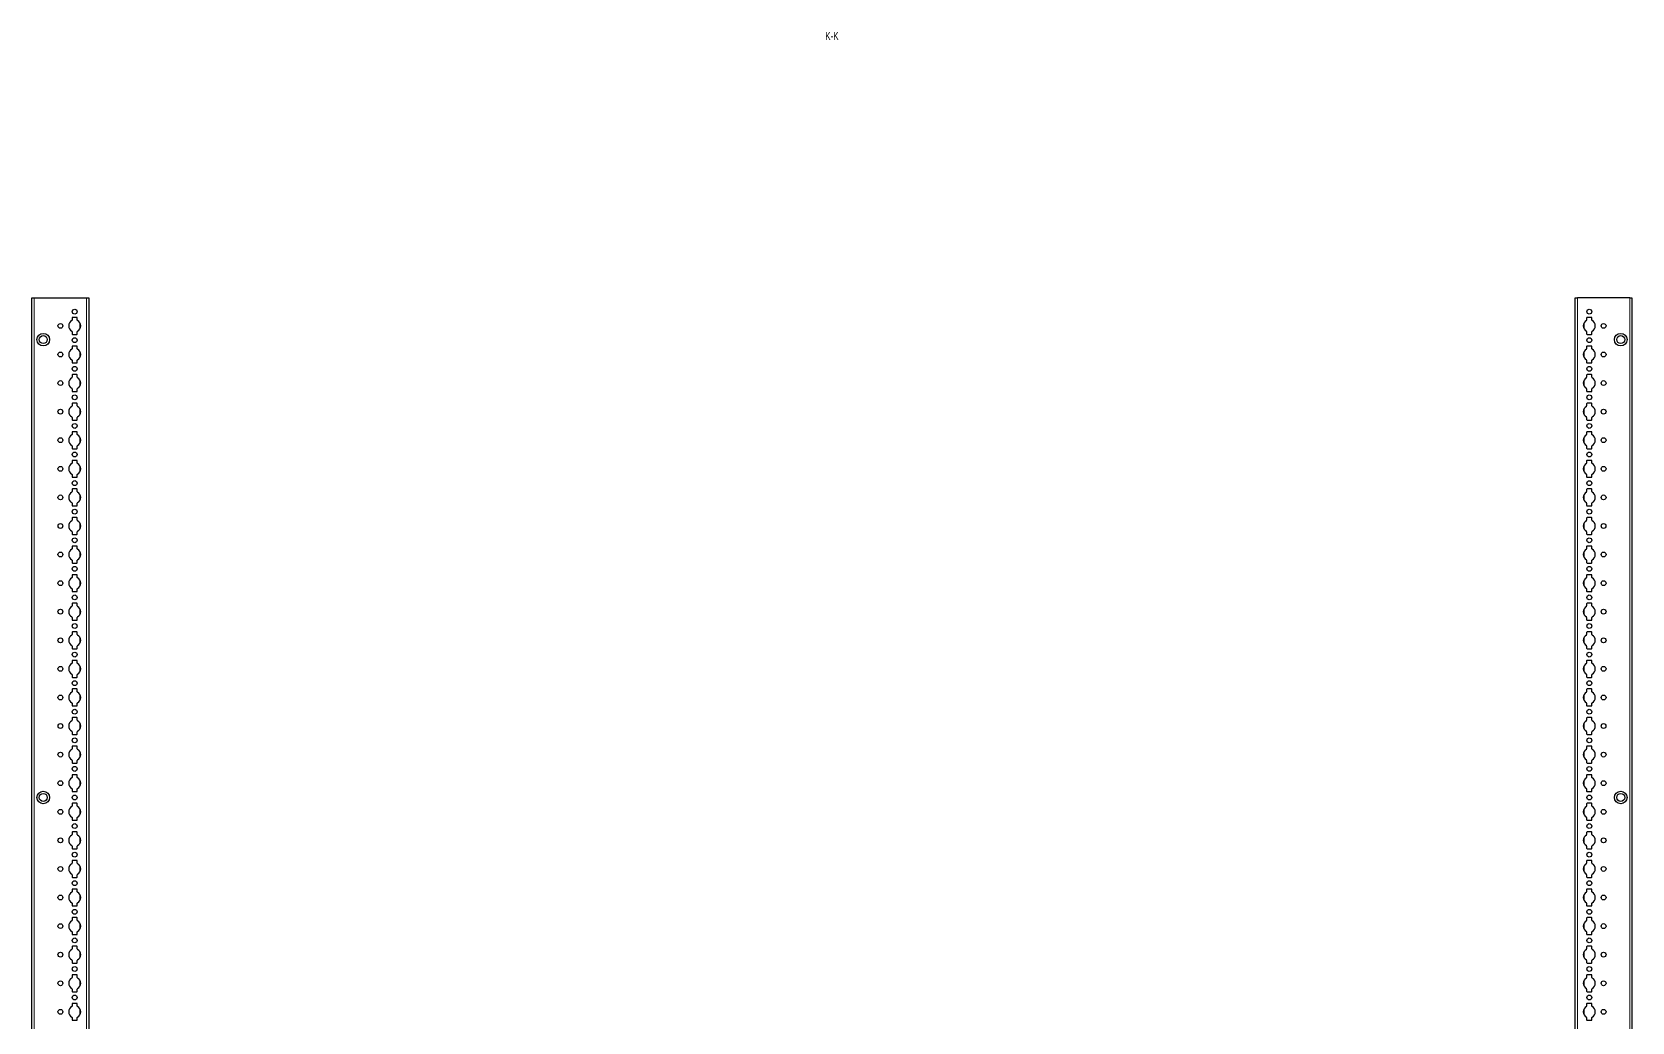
# Model space of a CAD drawing. Header units: millimetres. Extents: x -199 to 5401, y -2247 to 1507.
# Drawn here: x 4002 to 5401, y 14 to 880 of the extents above; entities that cross this region are included whole.
import ezdxf

# ---------------------------------------------------------------- set-up
doc = ezdxf.new("R2010")
doc.units = ezdxf.units.MM
doc.layers.add('FORMAT', color=7, linetype='Continuous')
doc.styles.add('SLDTEXTSTYLE0', font='TXT', dxfattribs={"width": 0.75})

msp = doc.modelspace()

# ---------------------------------------------------------------- linework, layer by layer
at = {"color": 7, "linetype": 'Continuous', "lineweight": 25}
for p, q in [((4001.63, -851.79), (4001.63, 647.21)), ((4001.63, 647.21), (4003.63, 647.21)), ((4003.63, 647.21), (4049.33, 647.21)), ((4049.33, 647.21), (4051.33, 647.21)), ((4051.33, 647.21), (4051.33, -851.79)), ((5351.33, -851.79), (5351.33, 647.21)), ((5351.33, 647.21), (5353.33, 647.21)), ((5399.03, 647.21), (5353.33, 647.21)), ((5399.03, 647.21), (5401.03, 647.21)), ((5401.03, 647.21), (5401.03, -851.79)), ((4040.78, 630.11), (4037.18, 630.11)), ((5365.48, 630.11), (5361.88, 630.11)), ((4036.68, 629.61), (4036.68, 627.73)), ((4036.68, 617.68), (4036.68, 615.81)), ((4041.28, 627.73), (4041.28, 629.61)), ((4041.28, 615.81), (4041.28, 617.68)), ((5361.38, 629.61), (5361.38, 627.73)), ((5361.38, 617.68), (5361.38, 615.81)), ((5365.98, 627.73), (5365.98, 629.61)), ((5365.98, 615.81), (5365.98, 617.68)), ((4036.68, 604.61), (4036.68, 602.73)), ((4037.18, 615.31), (4040.78, 615.31)), ((4040.78, 605.11), (4037.18, 605.11)), ((4041.28, 602.73), (4041.28, 604.61)), ((5361.38, 604.61), (5361.38, 602.73)), ((5361.88, 615.31), (5365.48, 615.31)), ((5365.48, 605.11), (5361.88, 605.11)), ((5365.98, 602.73), (5365.98, 604.61)), ((4036.68, 592.68), (4036.68, 590.81)), ((4037.18, 590.31), (4040.78, 590.31)), ((4041.28, 590.81), (4041.28, 592.68)), ((5361.38, 592.68), (5361.38, 590.81)), ((5361.88, 590.31), (5365.48, 590.31)), ((5365.98, 590.81), (5365.98, 592.68)), ((4036.68, 579.61), (4036.68, 577.73)), ((4040.78, 580.11), (4037.18, 580.11)), ((4041.28, 577.73), (4041.28, 579.61)), ((5361.38, 579.61), (5361.38, 577.73)), ((5365.48, 580.11), (5361.88, 580.11)), ((5365.98, 577.73), (5365.98, 579.61)), ((4036.68, 567.68), (4036.68, 565.81)), ((4037.18, 565.31), (4040.78, 565.31)), ((4041.28, 565.81), (4041.28, 567.68)), ((5361.38, 567.68), (5361.38, 565.81)), ((5361.88, 565.31), (5365.48, 565.31)), ((5365.98, 565.81), (5365.98, 567.68)), ((4036.68, 554.61), (4036.68, 552.73)), ((4040.78, 555.11), (4037.18, 555.11)), ((4041.28, 552.73), (4041.28, 554.61)), ((5361.38, 554.61), (5361.38, 552.73)), ((5365.48, 555.11), (5361.88, 555.11)), ((5365.98, 552.73), (5365.98, 554.61)), ((4036.68, 542.68), (4036.68, 540.81)), ((4037.18, 540.31), (4040.78, 540.31)), ((4041.28, 540.81), (4041.28, 542.68)), ((5361.38, 542.68), (5361.38, 540.81)), ((5361.88, 540.31), (5365.48, 540.31)), ((5365.98, 540.81), (5365.98, 542.68)), ((4036.68, 529.61), (4036.68, 527.73)), ((4040.78, 530.11), (4037.18, 530.11)), ((4041.28, 527.73), (4041.28, 529.61)), ((5361.38, 529.61), (5361.38, 527.73)), ((5365.48, 530.11), (5361.88, 530.11)), ((5365.98, 527.73), (5365.98, 529.61)), ((4036.68, 517.68), (4036.68, 515.81)), ((4036.68, 504.61), (4036.68, 502.73)), ((4037.18, 515.31), (4040.78, 515.31)), ((4040.78, 505.11), (4037.18, 505.11)), ((4041.28, 515.81), (4041.28, 517.68)), ((4041.28, 502.73), (4041.28, 504.61)), ((5361.38, 517.68), (5361.38, 515.81)), ((5361.38, 504.61), (5361.38, 502.73)), ((5361.88, 515.31), (5365.48, 515.31)), ((5365.48, 505.11), (5361.88, 505.11)), ((5365.98, 515.81), (5365.98, 517.68)), ((5365.98, 502.73), (5365.98, 504.61)), ((4036.68, 492.68), (4036.68, 490.81)), ((4037.18, 490.31), (4040.78, 490.31)), ((4041.28, 490.81), (4041.28, 492.68)), ((5361.38, 492.68), (5361.38, 490.81)), ((5361.88, 490.31), (5365.48, 490.31)), ((5365.98, 490.81), (5365.98, 492.68)), ((4036.68, 479.61), (4036.68, 477.73)), ((4040.78, 480.11), (4037.18, 480.11)), ((4041.28, 477.73), (4041.28, 479.61)), ((5361.38, 479.61), (5361.38, 477.73)), ((5365.48, 480.11), (5361.88, 480.11)), ((5365.98, 477.73), (5365.98, 479.61)), ((4036.68, 467.68), (4036.68, 465.81)), ((4037.18, 465.31), (4040.78, 465.31)), ((4041.28, 465.81), (4041.28, 467.68)), ((5361.38, 467.68), (5361.38, 465.81)), ((5361.88, 465.31), (5365.48, 465.31)), ((5365.98, 465.81), (5365.98, 467.68)), ((4036.68, 454.61), (4036.68, 452.73)), ((4040.78, 455.11), (4037.18, 455.11)), ((4041.28, 452.73), (4041.28, 454.61)), ((5361.38, 454.61), (5361.38, 452.73)), ((5365.48, 455.11), (5361.88, 455.11)), ((5365.98, 452.73), (5365.98, 454.61)), ((4036.68, 442.68), (4036.68, 440.81)), ((4037.18, 440.31), (4040.78, 440.31)), ((4041.28, 440.81), (4041.28, 442.68)), ((5361.38, 442.68), (5361.38, 440.81)), ((5361.88, 440.31), (5365.48, 440.31)), ((5365.98, 440.81), (5365.98, 442.68)), ((4036.68, 429.61), (4036.68, 427.73)), ((4040.78, 430.11), (4037.18, 430.11)), ((4041.28, 427.73), (4041.28, 429.61)), ((5361.38, 429.61), (5361.38, 427.73)), ((5365.48, 430.11), (5361.88, 430.11)), ((5365.98, 427.73), (5365.98, 429.61)), ((4036.68, 417.68), (4036.68, 415.81)), ((4037.18, 415.31), (4040.78, 415.31)), ((4041.28, 415.81), (4041.28, 417.68)), ((5361.38, 417.68), (5361.38, 415.81)), ((5361.88, 415.31), (5365.48, 415.31)), ((5365.98, 415.81), (5365.98, 417.68)), ((4036.68, 404.61), (4036.68, 402.73)), ((4036.68, 392.68), (4036.68, 390.81)), ((4040.78, 405.11), (4037.18, 405.11)), ((4041.28, 402.73), (4041.28, 404.61)), ((4041.28, 390.81), (4041.28, 392.68)), ((5361.38, 404.61), (5361.38, 402.73)), ((5361.38, 392.68), (5361.38, 390.81)), ((5365.48, 405.11), (5361.88, 405.11)), ((5365.98, 402.73), (5365.98, 404.61)), ((5365.98, 390.81), (5365.98, 392.68)), ((4036.68, 379.61), (4036.68, 377.73)), ((4037.18, 390.31), (4040.78, 390.31)), ((4040.78, 380.11), (4037.18, 380.11)), ((4041.28, 377.73), (4041.28, 379.61)), ((5361.38, 379.61), (5361.38, 377.73)), ((5361.88, 390.31), (5365.48, 390.31)), ((5365.48, 380.11), (5361.88, 380.11)), ((5365.98, 377.73), (5365.98, 379.61)), ((4036.68, 367.68), (4036.68, 365.81)), ((4037.18, 365.31), (4040.78, 365.31)), ((4041.28, 365.81), (4041.28, 367.68)), ((5361.38, 367.68), (5361.38, 365.81)), ((5361.88, 365.31), (5365.48, 365.31)), ((5365.98, 365.81), (5365.98, 367.68)), ((4036.68, 354.61), (4036.68, 352.73)), ((4040.78, 355.11), (4037.18, 355.11)), ((4041.28, 352.73), (4041.28, 354.61)), ((5361.38, 354.61), (5361.38, 352.73)), ((5365.48, 355.11), (5361.88, 355.11)), ((5365.98, 352.73), (5365.98, 354.61)), ((4036.68, 342.68), (4036.68, 340.81)), ((4037.18, 340.31), (4040.78, 340.31)), ((4041.28, 340.81), (4041.28, 342.68)), ((5361.38, 342.68), (5361.38, 340.81)), ((5361.88, 340.31), (5365.48, 340.31)), ((5365.98, 340.81), (5365.98, 342.68)), ((4036.68, 329.61), (4036.68, 327.73)), ((4040.78, 330.11), (4037.18, 330.11)), ((4041.28, 327.73), (4041.28, 329.61)), ((5361.38, 329.61), (5361.38, 327.73)), ((5365.48, 330.11), (5361.88, 330.11)), ((5365.98, 327.73), (5365.98, 329.61)), ((4036.68, 317.68), (4036.68, 315.81)), ((4037.18, 315.31), (4040.78, 315.31)), ((4041.28, 315.81), (4041.28, 317.68)), ((5361.38, 317.68), (5361.38, 315.81)), ((5361.88, 315.31), (5365.48, 315.31)), ((5365.98, 315.81), (5365.98, 317.68)), ((4036.68, 304.61), (4036.68, 302.73)), ((4040.78, 305.11), (4037.18, 305.11)), ((4041.28, 302.73), (4041.28, 304.61)), ((5361.38, 304.61), (5361.38, 302.73)), ((5365.48, 305.11), (5361.88, 305.11)), ((5365.98, 302.73), (5365.98, 304.61)), ((4036.68, 292.68), (4036.68, 290.81)), ((4037.18, 290.31), (4040.78, 290.31)), ((4040.78, 280.11), (4037.18, 280.11)), ((4041.28, 290.81), (4041.28, 292.68)), ((5361.38, 292.68), (5361.38, 290.81)), ((5361.88, 290.31), (5365.48, 290.31)), ((5365.48, 280.11), (5361.88, 280.11)), ((5365.98, 290.81), (5365.98, 292.68)), ((4036.68, 279.61), (4036.68, 277.73)), ((4036.68, 267.68), (4036.68, 265.81)), ((4041.28, 277.73), (4041.28, 279.61)), ((4041.28, 265.81), (4041.28, 267.68)), ((5361.38, 279.61), (5361.38, 277.73)), ((5361.38, 267.68), (5361.38, 265.81)), ((5365.98, 277.73), (5365.98, 279.61)), ((5365.98, 265.81), (5365.98, 267.68)), ((4036.68, 254.61), (4036.68, 252.73)), ((4037.18, 265.31), (4040.78, 265.31)), ((4040.78, 255.11), (4037.18, 255.11)), ((4041.28, 252.73), (4041.28, 254.61)), ((5361.38, 254.61), (5361.38, 252.73)), ((5361.88, 265.31), (5365.48, 265.31)), ((5365.48, 255.11), (5361.88, 255.11)), ((5365.98, 252.73), (5365.98, 254.61)), ((4036.68, 242.68), (4036.68, 240.81)), ((4037.18, 240.31), (4040.78, 240.31)), ((4041.28, 240.81), (4041.28, 242.68)), ((5361.38, 242.68), (5361.38, 240.81)), ((5361.88, 240.31), (5365.48, 240.31)), ((5365.98, 240.81), (5365.98, 242.68)), ((4036.68, 229.61), (4036.68, 227.73)), ((4040.78, 230.11), (4037.18, 230.11)), ((4041.28, 227.73), (4041.28, 229.61)), ((5361.38, 229.61), (5361.38, 227.73)), ((5365.48, 230.11), (5361.88, 230.11)), ((5365.98, 227.73), (5365.98, 229.61)), ((4036.68, 217.68), (4036.68, 215.81)), ((4037.18, 215.31), (4040.78, 215.31)), ((4041.28, 215.81), (4041.28, 217.68)), ((5361.38, 217.68), (5361.38, 215.81)), ((5361.88, 215.31), (5365.48, 215.31)), ((5365.98, 215.81), (5365.98, 217.68)), ((4036.68, 204.61), (4036.68, 202.73)), ((4040.78, 205.11), (4037.18, 205.11)), ((4041.28, 202.73), (4041.28, 204.61)), ((5361.38, 204.61), (5361.38, 202.73)), ((5365.48, 205.11), (5361.88, 205.11)), ((5365.98, 202.73), (5365.98, 204.61)), ((4036.68, 192.68), (4036.68, 190.81)), ((4037.18, 190.31), (4040.78, 190.31)), ((4041.28, 190.81), (4041.28, 192.68)), ((5361.38, 192.68), (5361.38, 190.81)), ((5361.88, 190.31), (5365.48, 190.31)), ((5365.98, 190.81), (5365.98, 192.68)), ((4036.68, 179.61), (4036.68, 177.73)), ((4040.78, 180.11), (4037.18, 180.11)), ((4041.28, 177.73), (4041.28, 179.61)), ((5361.38, 179.61), (5361.38, 177.73)), ((5365.48, 180.11), (5361.88, 180.11)), ((5365.98, 177.73), (5365.98, 179.61)), ((4036.68, 167.68), (4036.68, 165.81)), ((4036.68, 154.61), (4036.68, 152.73)), ((4037.18, 165.31), (4040.78, 165.31)), ((4040.78, 155.11), (4037.18, 155.11)), ((4041.28, 165.81), (4041.28, 167.68)), ((4041.28, 152.73), (4041.28, 154.61)), ((5361.38, 167.68), (5361.38, 165.81)), ((5361.38, 154.61), (5361.38, 152.73)), ((5361.88, 165.31), (5365.48, 165.31)), ((5365.48, 155.11), (5361.88, 155.11)), ((5365.98, 165.81), (5365.98, 167.68)), ((5365.98, 152.73), (5365.98, 154.61)), ((4036.68, 142.68), (4036.68, 140.81)), ((4037.18, 140.31), (4040.78, 140.31)), ((4041.28, 140.81), (4041.28, 142.68)), ((5361.38, 142.68), (5361.38, 140.81)), ((5361.88, 140.31), (5365.48, 140.31)), ((5365.98, 140.81), (5365.98, 142.68)), ((4036.68, 129.61), (4036.68, 127.73)), ((4040.78, 130.11), (4037.18, 130.11)), ((4041.28, 127.73), (4041.28, 129.61)), ((5361.38, 129.61), (5361.38, 127.73)), ((5365.48, 130.11), (5361.88, 130.11)), ((5365.98, 127.73), (5365.98, 129.61)), ((4036.68, 117.68), (4036.68, 115.81)), ((4037.18, 115.31), (4040.78, 115.31)), ((4041.28, 115.81), (4041.28, 117.68)), ((5361.38, 117.68), (5361.38, 115.81)), ((5361.88, 115.31), (5365.48, 115.31)), ((5365.98, 115.81), (5365.98, 117.68)), ((4036.68, 104.61), (4036.68, 102.73)), ((4040.78, 105.11), (4037.18, 105.11)), ((4041.28, 102.73), (4041.28, 104.61)), ((5361.38, 104.61), (5361.38, 102.73)), ((5365.48, 105.11), (5361.88, 105.11)), ((5365.98, 102.73), (5365.98, 104.61)), ((4036.68, 92.68), (4036.68, 90.81)), ((4037.18, 90.31), (4040.78, 90.31)), ((4041.28, 90.81), (4041.28, 92.68)), ((5361.38, 92.68), (5361.38, 90.81)), ((5361.88, 90.31), (5365.48, 90.31)), ((5365.98, 90.81), (5365.98, 92.68)), ((4036.68, 79.61), (4036.68, 77.73)), ((4040.78, 80.11), (4037.18, 80.11)), ((4041.28, 77.73), (4041.28, 79.61)), ((5361.38, 79.61), (5361.38, 77.73)), ((5365.48, 80.11), (5361.88, 80.11)), ((5365.98, 77.73), (5365.98, 79.61)), ((4036.68, 67.68), (4036.68, 65.81)), ((4037.18, 65.31), (4040.78, 65.31)), ((4041.28, 65.81), (4041.28, 67.68)), ((5361.38, 67.68), (5361.38, 65.81)), ((5361.88, 65.31), (5365.48, 65.31)), ((5365.98, 65.81), (5365.98, 67.68)), ((4036.68, 54.61), (4036.68, 52.73)), ((4036.68, 42.68), (4036.68, 40.81)), ((4040.78, 55.11), (4037.18, 55.11)), ((4041.28, 52.73), (4041.28, 54.61)), ((4041.28, 40.81), (4041.28, 42.68)), ((5361.38, 54.61), (5361.38, 52.73)), ((5361.38, 42.68), (5361.38, 40.81)), ((5365.48, 55.11), (5361.88, 55.11)), ((5365.98, 52.73), (5365.98, 54.61)), ((5365.98, 40.81), (5365.98, 42.68)), ((4036.68, 29.61), (4036.68, 27.73)), ((4037.18, 40.31), (4040.78, 40.31)), ((4040.78, 30.11), (4037.18, 30.11)), ((4041.28, 27.73), (4041.28, 29.61)), ((5361.38, 29.61), (5361.38, 27.73)), ((5361.88, 40.31), (5365.48, 40.31)), ((5365.48, 30.11), (5361.88, 30.11)), ((5365.98, 27.73), (5365.98, 29.61)), ((4036.68, 17.68), (4036.68, 15.81)), ((4037.18, 15.31), (4040.78, 15.31)), ((4041.28, 15.81), (4041.28, 17.68)), ((5361.38, 17.68), (5361.38, 15.81)), ((5361.88, 15.31), (5365.48, 15.31)), ((5365.98, 15.81), (5365.98, 17.68))]:
    msp.add_line(p, q, dxfattribs=at)
at = {"color": 8, "linetype": 'Continuous', "lineweight": 18}
for p, q in [((4003.63, 647.21), (4003.63, -851.79)), ((4049.33, -851.79), (4049.33, 647.21)), ((5353.33, 647.21), (5353.33, -851.79)), ((5399.03, -851.79), (5399.03, 647.21)), ((4043.48, 620), (4043.48, 625.41)), ((5359.18, 625.41), (5359.18, 620)), ((4043.48, 595), (4043.48, 600.41)), ((5359.18, 600.41), (5359.18, 595)), ((4043.48, 570), (4043.48, 575.41)), ((5359.18, 575.41), (5359.18, 570)), ((4043.48, 545), (4043.48, 550.41)), ((5359.18, 550.41), (5359.18, 545)), ((4043.48, 520), (4043.48, 525.41)), ((5359.18, 525.41), (5359.18, 520)), ((4043.48, 495), (4043.48, 500.41)), ((5359.18, 500.41), (5359.18, 495)), ((4043.48, 470), (4043.48, 475.41)), ((5359.18, 475.41), (5359.18, 470)), ((4043.48, 445), (4043.48, 450.41)), ((5359.18, 450.41), (5359.18, 445)), ((4043.48, 420), (4043.48, 425.41)), ((5359.18, 425.41), (5359.18, 420)), ((4043.48, 395), (4043.48, 400.41)), ((5359.18, 400.41), (5359.18, 395)), ((4043.48, 370), (4043.48, 375.41)), ((5359.18, 375.41), (5359.18, 370)), ((4043.48, 345), (4043.48, 350.41)), ((5359.18, 350.41), (5359.18, 345)), ((4043.48, 320), (4043.48, 325.41)), ((5359.18, 325.41), (5359.18, 320)), ((4043.48, 295), (4043.48, 300.41)), ((5359.18, 300.41), (5359.18, 295)), ((4043.48, 270), (4043.48, 275.41)), ((5359.18, 275.41), (5359.18, 270)), ((4043.48, 245), (4043.48, 250.41)), ((5359.18, 250.41), (5359.18, 245)), ((4043.48, 220), (4043.48, 225.41)), ((5359.18, 225.41), (5359.18, 220)), ((4043.48, 195), (4043.48, 200.41)), ((5359.18, 200.41), (5359.18, 195)), ((4043.48, 170), (4043.48, 175.41)), ((5359.18, 175.41), (5359.18, 170)), ((4043.48, 145), (4043.48, 150.41)), ((5359.18, 150.41), (5359.18, 145)), ((4043.48, 120), (4043.48, 125.41)), ((5359.18, 125.41), (5359.18, 120)), ((4043.48, 95), (4043.48, 100.41)), ((5359.18, 100.41), (5359.18, 95)), ((4043.48, 70), (4043.48, 75.41)), ((5359.18, 75.41), (5359.18, 70)), ((4043.48, 45), (4043.48, 50.41)), ((5359.18, 50.41), (5359.18, 45)), ((4043.48, 20), (4043.48, 25.41)), ((5359.18, 25.41), (5359.18, 20))]:
    msp.add_line(p, q, dxfattribs=at)
at = {"color": 7, "linetype": 'Continuous', "lineweight": 25}
for centre, radius in [((4038.98, 635.21), 2.13), ((5363.68, 635.21), 2.13), ((4011.48, 610.71), 5.5), ((4026.48, 622.71), 2.12), ((5376.18, 622.71), 2.12), ((5391.18, 610.71), 5.5), ((4011.48, 610.71), 3.5), ((4038.98, 610.21), 2.13), ((5363.68, 610.21), 2.13), ((5391.18, 610.71), 3.5), ((4026.48, 597.71), 2.12), ((5376.18, 597.71), 2.12), ((4026.48, 572.71), 2.12), ((4038.98, 585.21), 2.13), ((5363.68, 585.21), 2.12), ((5376.18, 572.71), 2.12), ((4038.98, 560.21), 2.13), ((5363.68, 560.21), 2.12), ((4026.48, 547.71), 2.12), ((5376.18, 547.71), 2.12), ((4038.98, 535.21), 2.13), ((5363.68, 535.21), 2.12), ((4026.48, 522.71), 2.12), ((5376.18, 522.71), 2.12), ((4038.98, 510.21), 2.13), ((5363.68, 510.21), 2.12), ((4026.48, 497.71), 2.12), ((5376.18, 497.71), 2.12), ((4038.98, 485.21), 2.13), ((5363.68, 485.21), 2.12), ((4026.48, 472.71), 2.12), ((4038.98, 460.21), 2.13), ((5363.68, 460.21), 2.12), ((5376.18, 472.71), 2.12), ((4026.48, 447.71), 2.12), ((5376.18, 447.71), 2.12), ((4038.98, 435.21), 2.13), ((5363.68, 435.21), 2.12), ((4026.48, 422.71), 2.12), ((5376.18, 422.71), 2.12), ((4038.98, 410.21), 2.13), ((5363.68, 410.21), 2.12), ((4026.48, 397.71), 2.12), ((5376.18, 397.71), 2.12), ((4038.98, 385.21), 2.13), ((5363.68, 385.21), 2.12), ((4026.48, 372.71), 2.12), ((5376.18, 372.71), 2.12), ((4038.98, 360.21), 2.13), ((5363.68, 360.21), 2.12), ((4026.48, 347.71), 2.12), ((4038.98, 335.21), 2.13), ((5363.68, 335.21), 2.12), ((5376.18, 347.71), 2.12), ((4026.48, 322.71), 2.12), ((5376.18, 322.71), 2.12), ((4038.98, 310.21), 2.13), ((5363.68, 310.21), 2.12), ((4026.48, 297.71), 2.12), ((5376.18, 297.71), 2.12), ((4038.98, 285.21), 2.13), ((5363.68, 285.21), 2.12), ((4026.48, 272.71), 2.12), ((5376.18, 272.71), 2.12), ((4038.98, 260.21), 2.13), ((5363.68, 260.21), 2.12), ((4026.48, 247.71), 2.12), ((5376.18, 247.71), 2.12), ((4026.48, 222.71), 2.12), ((4038.98, 235.21), 2.13), ((5363.68, 235.21), 2.12), ((5376.18, 222.71), 2.12), ((4011.48, 210.21), 5.5), ((4011.48, 210.21), 3.5), ((4038.98, 210.21), 2.13), ((5363.68, 210.21), 2.12), ((5391.18, 210.21), 5.5), ((5391.18, 210.21), 3.5), ((4026.48, 197.71), 2.12), ((5376.18, 197.71), 2.13), ((4038.98, 185.21), 2.13), ((5363.68, 185.21), 2.13), ((4026.48, 172.71), 2.12), ((5376.18, 172.71), 2.13), ((4038.98, 160.21), 2.13), ((5363.68, 160.21), 2.13), ((4026.48, 147.71), 2.12), ((5376.18, 147.71), 2.13), ((4038.98, 135.21), 2.13), ((5363.68, 135.21), 2.13), ((4026.48, 122.71), 2.12), ((4038.98, 110.21), 2.13), ((5363.68, 110.21), 2.13), ((5376.18, 122.71), 2.13), ((4026.48, 97.71), 2.12), ((5376.18, 97.71), 2.13), ((4038.98, 85.21), 2.13), ((5363.68, 85.21), 2.13), ((4026.48, 72.71), 2.12), ((5376.18, 72.71), 2.13), ((4038.98, 60.21), 2.13), ((5363.68, 60.21), 2.13), ((4026.48, 47.71), 2.12), ((5376.18, 47.71), 2.13), ((4038.98, 35.21), 2.13), ((5363.68, 35.21), 2.13), ((4026.48, 22.71), 2.12), ((5376.18, 22.71), 2.13)]:
    msp.add_circle(centre, radius, dxfattribs=at)
for centre, radius, start, end in [((4037.18, 629.61), 0.5, 90, 180), ((4040.78, 629.61), 0.5, 0, 90), ((5361.88, 629.61), 0.5, 90, 180), ((5365.48, 629.61), 0.5, 0, 90), ((4038.98, 622.71), 5.25, 119.14074, 240.85926), ((4036.18, 627.73), 0.5, 299.14074, 0), ((4036.18, 617.68), 0.5, 0, 60.85926), ((4037.18, 615.81), 0.5, 180, 270), ((4040.78, 615.81), 0.5, 270, 0), ((4041.78, 627.73), 0.5, 180, 240.85926), ((4041.78, 617.68), 0.5, 119.14074, 180), ((4038.98, 622.71), 5.25, 299.14074, 60.85926), ((5363.68, 622.71), 5.25, 119.14074, 240.85926), ((5360.88, 627.73), 0.5, 299.14074, 0), ((5360.88, 617.68), 0.5, 0, 60.85926), ((5361.88, 615.81), 0.5, 180, 270), ((5365.48, 615.81), 0.5, 270, 0), ((5366.48, 627.73), 0.5, 180, 240.85926), ((5366.48, 617.68), 0.5, 119.14074, 180), ((5363.68, 622.71), 5.25, 299.14074, 60.85926), ((4038.98, 597.71), 5.25, 119.14074, 240.85926), ((4036.18, 602.73), 0.5, 299.14074, 0), ((4037.18, 604.61), 0.5, 90, 180), ((4040.78, 604.61), 0.5, 0, 90), ((4041.78, 602.73), 0.5, 180, 240.85926), ((4038.98, 597.71), 5.25, 299.14074, 60.85926), ((5363.68, 597.71), 5.25, 119.14074, 240.85926), ((5360.88, 602.73), 0.5, 299.14074, 0), ((5361.88, 604.61), 0.5, 90, 180), ((5365.48, 604.61), 0.5, 0, 90), ((5366.48, 602.73), 0.5, 180, 240.85926), ((5363.68, 597.71), 5.25, 299.14074, 60.85926), ((4036.18, 592.68), 0.5, 0, 60.85926), ((4037.18, 590.81), 0.5, 180, 270), ((4040.78, 590.81), 0.5, 270, 0), ((4041.78, 592.68), 0.5, 119.14074, 180), ((5360.88, 592.68), 0.5, 0, 60.85926), ((5361.88, 590.81), 0.5, 180, 270), ((5365.48, 590.81), 0.5, 270, 0), ((5366.48, 592.68), 0.5, 119.14074, 180), ((4038.98, 572.71), 5.25, 119.14074, 240.85926), ((4036.18, 577.73), 0.5, 299.14074, 0), ((4037.18, 579.61), 0.5, 90, 180), ((4040.78, 579.61), 0.5, 0, 90), ((4041.78, 577.73), 0.5, 180, 240.85926), ((4038.98, 572.71), 5.25, 299.14074, 60.85926), ((5363.68, 572.71), 5.25, 119.14074, 240.85926), ((5360.88, 577.73), 0.5, 299.14074, 0), ((5361.88, 579.61), 0.5, 90, 180), ((5365.48, 579.61), 0.5, 0, 90), ((5366.48, 577.73), 0.5, 180, 240.85926), ((5363.68, 572.71), 5.25, 299.14074, 60.85926), ((4036.18, 567.68), 0.5, 0, 60.85926), ((4037.18, 565.81), 0.5, 180, 270), ((4040.78, 565.81), 0.5, 270, 0), ((4041.78, 567.68), 0.5, 119.14074, 180), ((5360.88, 567.68), 0.5, 0, 60.85926), ((5361.88, 565.81), 0.5, 180, 270), ((5365.48, 565.81), 0.5, 270, 0), ((5366.48, 567.68), 0.5, 119.14074, 180), ((4038.98, 547.71), 5.25, 119.14074, 240.85926), ((4036.18, 552.73), 0.5, 299.14074, 0), ((4037.18, 554.61), 0.5, 90, 180), ((4040.78, 554.61), 0.5, 0, 90), ((4041.78, 552.73), 0.5, 180, 240.85926), ((4038.98, 547.71), 5.25, 299.14074, 60.85926), ((5363.68, 547.71), 5.25, 119.14074, 240.85926), ((5360.88, 552.73), 0.5, 299.14074, 0), ((5361.88, 554.61), 0.5, 90, 180), ((5365.48, 554.61), 0.5, 0, 90), ((5366.48, 552.73), 0.5, 180, 240.85926), ((5363.68, 547.71), 5.25, 299.14074, 60.85926), ((4036.18, 542.68), 0.5, 0, 60.85926), ((4037.18, 540.81), 0.5, 180, 270), ((4040.78, 540.81), 0.5, 270, 0), ((4041.78, 542.68), 0.5, 119.14074, 180), ((5360.88, 542.68), 0.5, 0, 60.85926), ((5361.88, 540.81), 0.5, 180, 270), ((5365.48, 540.81), 0.5, 270, 0), ((5366.48, 542.68), 0.5, 119.14074, 180), ((4038.98, 522.71), 5.25, 119.14074, 240.85926), ((4036.18, 527.73), 0.5, 299.14074, 0), ((4036.18, 517.68), 0.5, 0, 60.85926), ((4037.18, 529.61), 0.5, 90, 180), ((4040.78, 529.61), 0.5, 0, 90), ((4041.78, 527.73), 0.5, 180, 240.85926), ((4041.78, 517.68), 0.5, 119.14074, 180), ((4038.98, 522.71), 5.25, 299.14074, 60.85926), ((5363.68, 522.71), 5.25, 119.14074, 240.85926), ((5360.88, 527.73), 0.5, 299.14074, 0), ((5360.88, 517.68), 0.5, 0, 60.85926), ((5361.88, 529.61), 0.5, 90, 180), ((5365.48, 529.61), 0.5, 0, 90), ((5366.48, 527.73), 0.5, 180, 240.85926), ((5366.48, 517.68), 0.5, 119.14074, 180), ((5363.68, 522.71), 5.25, 299.14074, 60.85926), ((4037.18, 515.81), 0.5, 180, 270), ((4037.18, 504.61), 0.5, 90, 180), ((4040.78, 515.81), 0.5, 270, 0), ((4040.78, 504.61), 0.5, 0, 90), ((5361.88, 515.81), 0.5, 180, 270), ((5361.88, 504.61), 0.5, 90, 180), ((5365.48, 515.81), 0.5, 270, 0), ((5365.48, 504.61), 0.5, 0, 90), ((4038.98, 497.71), 5.25, 119.14074, 240.85926), ((4036.18, 502.73), 0.5, 299.14074, 0), ((4036.18, 492.68), 0.5, 0, 60.85926), ((4037.18, 490.81), 0.5, 180, 270), ((4040.78, 490.81), 0.5, 270, 0), ((4041.78, 502.73), 0.5, 180, 240.85926), ((4041.78, 492.68), 0.5, 119.14074, 180), ((4038.98, 497.71), 5.25, 299.14074, 60.85926), ((5363.68, 497.71), 5.25, 119.14074, 240.85926), ((5360.88, 502.73), 0.5, 299.14074, 0), ((5360.88, 492.68), 0.5, 0, 60.85926), ((5361.88, 490.81), 0.5, 180, 270), ((5365.48, 490.81), 0.5, 270, 0), ((5366.48, 502.73), 0.5, 180, 240.85926), ((5366.48, 492.68), 0.5, 119.14074, 180), ((5363.68, 497.71), 5.25, 299.14074, 60.85926), ((4038.98, 472.71), 5.25, 119.14074, 240.85926), ((4036.18, 477.73), 0.5, 299.14074, 0), ((4037.18, 479.61), 0.5, 90, 180), ((4040.78, 479.61), 0.5, 0, 90), ((4041.78, 477.73), 0.5, 180, 240.85926), ((4038.98, 472.71), 5.25, 299.14074, 60.85926), ((5363.68, 472.71), 5.25, 119.14074, 240.85926), ((5360.88, 477.73), 0.5, 299.14074, 0), ((5361.88, 479.61), 0.5, 90, 180), ((5365.48, 479.61), 0.5, 0, 90), ((5366.48, 477.73), 0.5, 180, 240.85926), ((5363.68, 472.71), 5.25, 299.14074, 60.85926), ((4036.18, 467.68), 0.5, 0, 60.85926), ((4037.18, 465.81), 0.5, 180, 270), ((4040.78, 465.81), 0.5, 270, 0), ((4041.78, 467.68), 0.5, 119.14074, 180), ((5360.88, 467.68), 0.5, 0, 60.85926), ((5361.88, 465.81), 0.5, 180, 270), ((5365.48, 465.81), 0.5, 270, 0), ((5366.48, 467.68), 0.5, 119.14074, 180), ((4038.98, 447.71), 5.25, 119.14074, 240.85926), ((4036.18, 452.73), 0.5, 299.14074, 0), ((4037.18, 454.61), 0.5, 90, 180), ((4040.78, 454.61), 0.5, 0, 90), ((4041.78, 452.73), 0.5, 180, 240.85926), ((4038.98, 447.71), 5.25, 299.14074, 60.85926), ((5363.68, 447.71), 5.25, 119.14074, 240.85926), ((5360.88, 452.73), 0.5, 299.14074, 0), ((5361.88, 454.61), 0.5, 90, 180), ((5365.48, 454.61), 0.5, 360, 90), ((5366.48, 452.73), 0.5, 180, 240.85926), ((5363.68, 447.71), 5.25, 299.14074, 60.85926), ((4036.18, 442.68), 0.5, 0, 60.85926), ((4037.18, 440.81), 0.5, 180, 270), ((4040.78, 440.81), 0.5, 270, 0), ((4041.78, 442.68), 0.5, 119.14074, 180), ((5360.88, 442.68), 0.5, 0, 60.85926), ((5361.88, 440.81), 0.5, 180, 270), ((5365.48, 440.81), 0.5, 270, 0), ((5366.48, 442.68), 0.5, 119.14074, 180), ((4038.98, 422.71), 5.25, 119.14074, 240.85926), ((4036.18, 427.73), 0.5, 299.14074, 0), ((4037.18, 429.61), 0.5, 90, 180), ((4040.78, 429.61), 0.5, 0, 90), ((4041.78, 427.73), 0.5, 180, 240.85926), ((4038.98, 422.71), 5.25, 299.14074, 60.85926), ((5363.68, 422.71), 5.25, 119.14074, 240.85926), ((5360.88, 427.73), 0.5, 299.14074, 0), ((5361.88, 429.61), 0.5, 90, 180), ((5365.48, 429.61), 0.5, 0, 90), ((5366.48, 427.73), 0.5, 180, 240.85926), ((5363.68, 422.71), 5.25, 299.14074, 60.85926), ((4036.18, 417.68), 0.5, 0, 60.85926), ((4037.18, 415.81), 0.5, 180, 270), ((4040.78, 415.81), 0.5, 270, 0), ((4041.78, 417.68), 0.5, 119.14074, 180), ((5360.88, 417.68), 0.5, 0, 60.85926), ((5361.88, 415.81), 0.5, 180, 270), ((5365.48, 415.81), 0.5, 270, 0), ((5366.48, 417.68), 0.5, 119.14074, 180), ((4038.98, 397.71), 5.25, 119.14074, 240.85926), ((4036.18, 402.73), 0.5, 299.14074, 0), ((4036.18, 392.68), 0.5, 0, 60.85926), ((4037.18, 404.61), 0.5, 90, 180), ((4040.78, 404.61), 0.5, 0, 90), ((4041.78, 402.73), 0.5, 180, 240.85926), ((4041.78, 392.68), 0.5, 119.14074, 180), ((4038.98, 397.71), 5.25, 299.14074, 60.85926), ((5363.68, 397.71), 5.25, 119.14074, 240.85926), ((5360.88, 402.73), 0.5, 299.14074, 0), ((5360.88, 392.68), 0.5, 0, 60.85926), ((5361.88, 404.61), 0.5, 90, 180), ((5365.48, 404.61), 0.5, 0, 90), ((5366.48, 402.73), 0.5, 180, 240.85926), ((5366.48, 392.68), 0.5, 119.14074, 180), ((5363.68, 397.71), 5.25, 299.14074, 60.85926), ((4037.18, 390.81), 0.5, 180, 270), ((4037.18, 379.61), 0.5, 90, 180), ((4040.78, 390.81), 0.5, 270, 0), ((4040.78, 379.61), 0.5, 0, 90), ((5361.88, 390.81), 0.5, 180, 270), ((5361.88, 379.61), 0.5, 90, 180), ((5365.48, 390.81), 0.5, 270, 0), ((5365.48, 379.61), 0.5, 0, 90), ((4038.98, 372.71), 5.25, 119.14074, 240.85926), ((4036.18, 377.73), 0.5, 299.14074, 0), ((4036.18, 367.68), 0.5, 0, 60.85926), ((4037.18, 365.81), 0.5, 180, 270), ((4040.78, 365.81), 0.5, 270, 0), ((4041.78, 377.73), 0.5, 180, 240.85926), ((4041.78, 367.68), 0.5, 119.14074, 180), ((4038.98, 372.71), 5.25, 299.14074, 60.85926), ((5363.68, 372.71), 5.25, 119.14074, 240.85926), ((5360.88, 377.73), 0.5, 299.14074, 0), ((5360.88, 367.68), 0.5, 0, 60.85926), ((5361.88, 365.81), 0.5, 180, 270), ((5365.48, 365.81), 0.5, 270, 0), ((5366.48, 377.73), 0.5, 180, 240.85926), ((5366.48, 367.68), 0.5, 119.14074, 180), ((5363.68, 372.71), 5.25, 299.14074, 60.85926), ((4038.98, 347.71), 5.25, 119.14074, 240.85926), ((4036.18, 352.73), 0.5, 299.14074, 0), ((4037.18, 354.61), 0.5, 90, 180), ((4040.78, 354.61), 0.5, 0, 90), ((4041.78, 352.73), 0.5, 180, 240.85926), ((4038.98, 347.71), 5.25, 299.14074, 60.85926), ((5363.68, 347.71), 5.25, 119.14074, 240.85926), ((5360.88, 352.73), 0.5, 299.14074, 0), ((5361.88, 354.61), 0.5, 90, 180), ((5365.48, 354.61), 0.5, 0, 90), ((5366.48, 352.73), 0.5, 180, 240.85926), ((5363.68, 347.71), 5.25, 299.14074, 60.85926), ((4036.18, 342.68), 0.5, 0, 60.85926), ((4037.18, 340.81), 0.5, 180, 270), ((4040.78, 340.81), 0.5, 270, 0), ((4041.78, 342.68), 0.5, 119.14074, 180), ((5360.88, 342.68), 0.5, 0, 60.85926), ((5361.88, 340.81), 0.5, 180, 270), ((5365.48, 340.81), 0.5, 270, 0), ((5366.48, 342.68), 0.5, 119.14074, 180), ((4038.98, 322.71), 5.25, 119.14074, 240.85926), ((4036.18, 327.73), 0.5, 299.14074, 0), ((4037.18, 329.61), 0.5, 90, 180), ((4040.78, 329.61), 0.5, 0, 90), ((4041.78, 327.73), 0.5, 180, 240.85926), ((4038.98, 322.71), 5.25, 299.14074, 60.85926), ((5363.68, 322.71), 5.25, 119.14074, 240.85926), ((5360.88, 327.73), 0.5, 299.14074, 0), ((5361.88, 329.61), 0.5, 90, 180), ((5365.48, 329.61), 0.5, 0, 90), ((5366.48, 327.73), 0.5, 180, 240.85926), ((5363.68, 322.71), 5.25, 299.14074, 60.85926), ((4036.18, 317.68), 0.5, 0, 60.85926), ((4037.18, 315.81), 0.5, 180, 270), ((4040.78, 315.81), 0.5, 270, 0), ((4041.78, 317.68), 0.5, 119.14074, 180), ((5360.88, 317.68), 0.5, 0, 60.85926), ((5361.88, 315.81), 0.5, 180, 270), ((5365.48, 315.81), 0.5, 270, 0), ((5366.48, 317.68), 0.5, 119.14074, 180), ((4038.98, 297.71), 5.25, 119.14074, 240.85926), ((4036.18, 302.73), 0.5, 299.14074, 0), ((4037.18, 304.61), 0.5, 90, 180), ((4040.78, 304.61), 0.5, 0, 90), ((4041.78, 302.73), 0.5, 180, 240.85926), ((4038.98, 297.71), 5.25, 299.14074, 60.85926), ((5363.68, 297.71), 5.25, 119.14074, 240.85926), ((5360.88, 302.73), 0.5, 299.14074, 0), ((5361.88, 304.61), 0.5, 90, 180), ((5365.48, 304.61), 0.5, 0, 90), ((5366.48, 302.73), 0.5, 180, 240.85926), ((5363.68, 297.71), 5.25, 299.14074, 60.85926), ((4036.18, 292.68), 0.5, 0, 60.85926), ((4037.18, 290.81), 0.5, 180, 270), ((4037.18, 279.61), 0.5, 90, 180), ((4040.78, 290.81), 0.5, 270, 0), ((4040.78, 279.61), 0.5, 0, 90), ((4041.78, 292.68), 0.5, 119.14074, 180), ((5360.88, 292.68), 0.5, 0, 60.85926), ((5361.88, 290.81), 0.5, 180, 270), ((5361.88, 279.61), 0.5, 90, 180), ((5365.48, 290.81), 0.5, 270, 0), ((5365.48, 279.61), 0.5, 0, 90), ((5366.48, 292.68), 0.5, 119.14074, 180), ((4038.98, 272.71), 5.25, 119.14074, 240.85926), ((4036.18, 277.73), 0.5, 299.14074, 0), ((4036.18, 267.68), 0.5, 0, 60.85926), ((4041.78, 277.73), 0.5, 180, 240.85926), ((4041.78, 267.68), 0.5, 119.14074, 180), ((4038.98, 272.71), 5.25, 299.14074, 60.85926), ((5363.68, 272.71), 5.25, 119.14074, 240.85926), ((5360.88, 277.73), 0.5, 299.14074, 0), ((5360.88, 267.68), 0.5, 0, 60.85926), ((5366.48, 277.73), 0.5, 180, 240.85926), ((5366.48, 267.68), 0.5, 119.14074, 180), ((5363.68, 272.71), 5.25, 299.14074, 60.85926), ((4038.98, 247.71), 5.25, 119.14074, 240.85926), ((4036.18, 252.73), 0.5, 299.14074, 0), ((4037.18, 265.81), 0.5, 180, 270), ((4037.18, 254.61), 0.5, 90, 180), ((4040.78, 265.81), 0.5, 270, 0), ((4040.78, 254.61), 0.5, 0, 90), ((4041.78, 252.73), 0.5, 180, 240.85926), ((4038.98, 247.71), 5.25, 299.14074, 60.85926), ((5363.68, 247.71), 5.25, 119.14074, 240.85926), ((5360.88, 252.73), 0.5, 299.14074, 0), ((5361.88, 265.81), 0.5, 180, 270), ((5361.88, 254.61), 0.5, 90, 180), ((5365.48, 265.81), 0.5, 270, 0), ((5365.48, 254.61), 0.5, 0, 90), ((5366.48, 252.73), 0.5, 180, 240.85926), ((5363.68, 247.71), 5.25, 299.14074, 60.85926), ((4036.18, 242.68), 0.5, 0, 60.85926), ((4037.18, 240.81), 0.5, 180, 270), ((4040.78, 240.81), 0.5, 270, 0), ((4041.78, 242.68), 0.5, 119.14074, 180), ((5360.88, 242.68), 0.5, 0, 60.85926), ((5361.88, 240.81), 0.5, 180, 270), ((5365.48, 240.81), 0.5, 270, 0), ((5366.48, 242.68), 0.5, 119.14074, 180), ((4038.98, 222.71), 5.25, 119.14074, 240.85926), ((4036.18, 227.73), 0.5, 299.14074, 0), ((4037.18, 229.61), 0.5, 90, 180), ((4040.78, 229.61), 0.5, 0, 90), ((4041.78, 227.73), 0.5, 180, 240.85926), ((4038.98, 222.71), 5.25, 299.14074, 60.85926), ((5363.68, 222.71), 5.25, 119.14074, 240.85926), ((5360.88, 227.73), 0.5, 299.14074, 0), ((5361.88, 229.61), 0.5, 90, 180), ((5365.48, 229.61), 0.5, 0, 90), ((5366.48, 227.73), 0.5, 180, 240.85926), ((5363.68, 222.71), 5.25, 299.14074, 60.85926), ((4036.18, 217.68), 0.5, 0, 60.85926), ((4037.18, 215.81), 0.5, 180, 270), ((4040.78, 215.81), 0.5, 270, 0), ((4041.78, 217.68), 0.5, 119.14074, 180), ((5360.88, 217.68), 0.5, 0, 60.85926), ((5361.88, 215.81), 0.5, 180, 270), ((5365.48, 215.81), 0.5, 270, 0), ((5366.48, 217.68), 0.5, 119.14074, 180), ((4038.98, 197.71), 5.25, 119.14074, 240.85926), ((4036.18, 202.73), 0.5, 299.14074, 0), ((4037.18, 204.61), 0.5, 90, 180), ((4040.78, 204.61), 0.5, 0, 90), ((4041.78, 202.73), 0.5, 180, 240.85926), ((4038.98, 197.71), 5.25, 299.14074, 60.85926), ((5363.68, 197.71), 5.25, 119.14074, 240.85926), ((5360.88, 202.73), 0.5, 299.14074, 0), ((5361.88, 204.61), 0.5, 90, 180), ((5365.48, 204.61), 0.5, 0, 90), ((5366.48, 202.73), 0.5, 180, 240.85926), ((5363.68, 197.71), 5.25, 299.14074, 60.85926), ((4036.18, 192.68), 0.5, 0, 60.85926), ((4037.18, 190.81), 0.5, 180, 270), ((4040.78, 190.81), 0.5, 270, 0), ((4041.78, 192.68), 0.5, 119.14074, 180), ((5360.88, 192.68), 0.5, 0, 60.85926), ((5361.88, 190.81), 0.5, 180, 270), ((5365.48, 190.81), 0.5, 270, 0), ((5366.48, 192.68), 0.5, 119.14074, 180), ((4038.98, 172.71), 5.25, 119.14074, 240.85926), ((4036.18, 177.73), 0.5, 299.14074, 0), ((4036.18, 167.68), 0.5, 0, 60.85926), ((4037.18, 179.61), 0.5, 90, 180), ((4040.78, 179.61), 0.5, 360, 90), ((4041.78, 177.73), 0.5, 180, 240.85926), ((4041.78, 167.68), 0.5, 119.14074, 180), ((4038.98, 172.71), 5.25, 299.14074, 60.85926), ((5363.68, 172.71), 5.25, 119.14074, 240.85926), ((5360.88, 177.73), 0.5, 299.14074, 0), ((5360.88, 167.68), 0.5, 0, 60.85926), ((5361.88, 179.61), 0.5, 90, 180), ((5365.48, 179.61), 0.5, 0, 90), ((5366.48, 177.73), 0.5, 180, 240.85926), ((5366.48, 167.68), 0.5, 119.14074, 180), ((5363.68, 172.71), 5.25, 299.14074, 60.85926), ((4037.18, 165.81), 0.5, 180, 270), ((4037.18, 154.61), 0.5, 90, 180), ((4040.78, 165.81), 0.5, 270, 0), ((4040.78, 154.61), 0.5, 360, 90), ((5361.88, 165.81), 0.5, 180, 270), ((5361.88, 154.61), 0.5, 90, 180), ((5365.48, 165.81), 0.5, 270, 0), ((5365.48, 154.61), 0.5, 0, 90), ((4038.98, 147.71), 5.25, 119.14074, 240.85926), ((4036.18, 152.73), 0.5, 299.14074, 0), ((4036.18, 142.68), 0.5, 0, 60.85926), ((4037.18, 140.81), 0.5, 180, 270), ((4040.78, 140.81), 0.5, 270, 0), ((4041.78, 152.73), 0.5, 180, 240.85926), ((4041.78, 142.68), 0.5, 119.14074, 180), ((4038.98, 147.71), 5.25, 299.14074, 60.85926), ((5363.68, 147.71), 5.25, 119.14074, 240.85926), ((5360.88, 152.73), 0.5, 299.14074, 0), ((5360.88, 142.68), 0.5, 0, 60.85926), ((5361.88, 140.81), 0.5, 180, 270), ((5365.48, 140.81), 0.5, 270, 0), ((5366.48, 152.73), 0.5, 180, 240.85926), ((5366.48, 142.68), 0.5, 119.14074, 180), ((5363.68, 147.71), 5.25, 299.14074, 60.85926), ((4038.98, 122.71), 5.25, 119.14074, 240.85926), ((4036.18, 127.73), 0.5, 299.14074, 0), ((4037.18, 129.61), 0.5, 90, 180), ((4040.78, 129.61), 0.5, 0, 90), ((4041.78, 127.73), 0.5, 180, 240.85926), ((4038.98, 122.71), 5.25, 299.14074, 60.85926), ((5363.68, 122.71), 5.25, 119.14074, 240.85926), ((5360.88, 127.73), 0.5, 299.14074, 0), ((5361.88, 129.61), 0.5, 90, 180), ((5365.48, 129.61), 0.5, 0, 90), ((5366.48, 127.73), 0.5, 180, 240.85926), ((5363.68, 122.71), 5.25, 299.14074, 60.85926), ((4036.18, 117.68), 0.5, 0, 60.85926), ((4037.18, 115.81), 0.5, 180, 270), ((4040.78, 115.81), 0.5, 270, 0), ((4041.78, 117.68), 0.5, 119.14074, 180), ((5360.88, 117.68), 0.5, 0, 60.85926), ((5361.88, 115.81), 0.5, 180, 270), ((5365.48, 115.81), 0.5, 270, 0), ((5366.48, 117.68), 0.5, 119.14074, 180), ((4038.98, 97.71), 5.25, 119.14074, 240.85926), ((4036.18, 102.73), 0.5, 299.14074, 0), ((4037.18, 104.61), 0.5, 90, 180), ((4040.78, 104.61), 0.5, 0, 90), ((4041.78, 102.73), 0.5, 180, 240.85926), ((4038.98, 97.71), 5.25, 299.14074, 60.85926), ((5363.68, 97.71), 5.25, 119.14074, 240.85926), ((5360.88, 102.73), 0.5, 299.14074, 0), ((5361.88, 104.61), 0.5, 90, 180), ((5365.48, 104.61), 0.5, 0, 90), ((5366.48, 102.73), 0.5, 180, 240.85926), ((5363.68, 97.71), 5.25, 299.14074, 60.85926), ((4036.18, 92.68), 0.5, 0, 60.85926), ((4037.18, 90.81), 0.5, 180, 270), ((4040.78, 90.81), 0.5, 270, 0), ((4041.78, 92.68), 0.5, 119.14074, 180), ((5360.88, 92.68), 0.5, 0, 60.85926), ((5361.88, 90.81), 0.5, 180, 270), ((5365.48, 90.81), 0.5, 270, 0), ((5366.48, 92.68), 0.5, 119.14074, 180), ((4038.98, 72.71), 5.25, 119.14074, 240.85926), ((4036.18, 77.73), 0.5, 299.14074, 0), ((4037.18, 79.61), 0.5, 90, 180), ((4040.78, 79.61), 0.5, 0, 90), ((4041.78, 77.73), 0.5, 180, 240.85926), ((4038.98, 72.71), 5.25, 299.14074, 60.85926), ((5363.68, 72.71), 5.25, 119.14074, 240.85926), ((5360.88, 77.73), 0.5, 299.14074, 0), ((5361.88, 79.61), 0.5, 90, 180), ((5365.48, 79.61), 0.5, 0, 90), ((5366.48, 77.73), 0.5, 180, 240.85926), ((5363.68, 72.71), 5.25, 299.14074, 60.85926), ((4036.18, 67.68), 0.5, 0, 60.85926), ((4037.18, 65.81), 0.5, 180, 270), ((4040.78, 65.81), 0.5, 270, 0), ((4041.78, 67.68), 0.5, 119.14074, 180), ((5360.88, 67.68), 0.5, 0, 60.85926), ((5361.88, 65.81), 0.5, 180, 270), ((5365.48, 65.81), 0.5, 270, 0), ((5366.48, 67.68), 0.5, 119.14074, 180), ((4038.98, 47.71), 5.25, 119.14074, 240.85926), ((4036.18, 52.73), 0.5, 299.14074, 0), ((4036.18, 42.68), 0.5, 0, 60.85926), ((4037.18, 54.61), 0.5, 90, 180), ((4040.78, 54.61), 0.5, 0, 90), ((4041.78, 52.73), 0.5, 180, 240.85926), ((4041.78, 42.68), 0.5, 119.14074, 180), ((4038.98, 47.71), 5.25, 299.14074, 60.85926), ((5363.68, 47.71), 5.25, 119.14074, 240.85926), ((5360.88, 52.73), 0.5, 299.14074, 0), ((5360.88, 42.68), 0.5, 0, 60.85926), ((5361.88, 54.61), 0.5, 90, 180), ((5365.48, 54.61), 0.5, 0, 90), ((5366.48, 52.73), 0.5, 180, 240.85926), ((5366.48, 42.68), 0.5, 119.14074, 180), ((5363.68, 47.71), 5.25, 299.14074, 60.85926), ((4037.18, 40.81), 0.5, 180, 270), ((4037.18, 29.61), 0.5, 90, 180), ((4040.78, 40.81), 0.5, 270, 0), ((4040.78, 29.61), 0.5, 0, 90), ((5361.88, 40.81), 0.5, 180, 270), ((5361.88, 29.61), 0.5, 90, 180), ((5365.48, 40.81), 0.5, 270, 0), ((5365.48, 29.61), 0.5, 0, 90), ((4038.98, 22.71), 5.25, 119.14074, 240.85926), ((4036.18, 27.73), 0.5, 299.14074, 0), ((4036.18, 17.68), 0.5, 0, 60.85926), ((4037.18, 15.81), 0.5, 180, 270), ((4040.78, 15.81), 0.5, 270, 0), ((4041.78, 27.73), 0.5, 180, 240.85926), ((4041.78, 17.68), 0.5, 119.14074, 180), ((4038.98, 22.71), 5.25, 299.14074, 60.85926), ((5363.68, 22.71), 5.25, 119.14074, 240.85926), ((5360.88, 27.73), 0.5, 299.14074, 0), ((5360.88, 17.68), 0.5, 0, 60.85926), ((5361.88, 15.81), 0.5, 180, 270), ((5365.48, 15.81), 0.5, 270, 0), ((5366.48, 27.73), 0.5, 180, 240.85926), ((5366.48, 17.68), 0.5, 119.14074, 180), ((5363.68, 22.71), 5.25, 299.14074, 60.85926)]:
    msp.add_arc(centre, radius, start, end, dxfattribs=at)

# ---------------------------------------------------------------- texts
at = {"layer": 'FORMAT', "insert": (4701.27, 879.8), "char_height": 7, "attachment_point": 2, "style": 'SLDTEXTSTYLE0'}
msp.add_mtext('K-K', dxfattribs=at)

doc.saveas('drawing.dxf')
